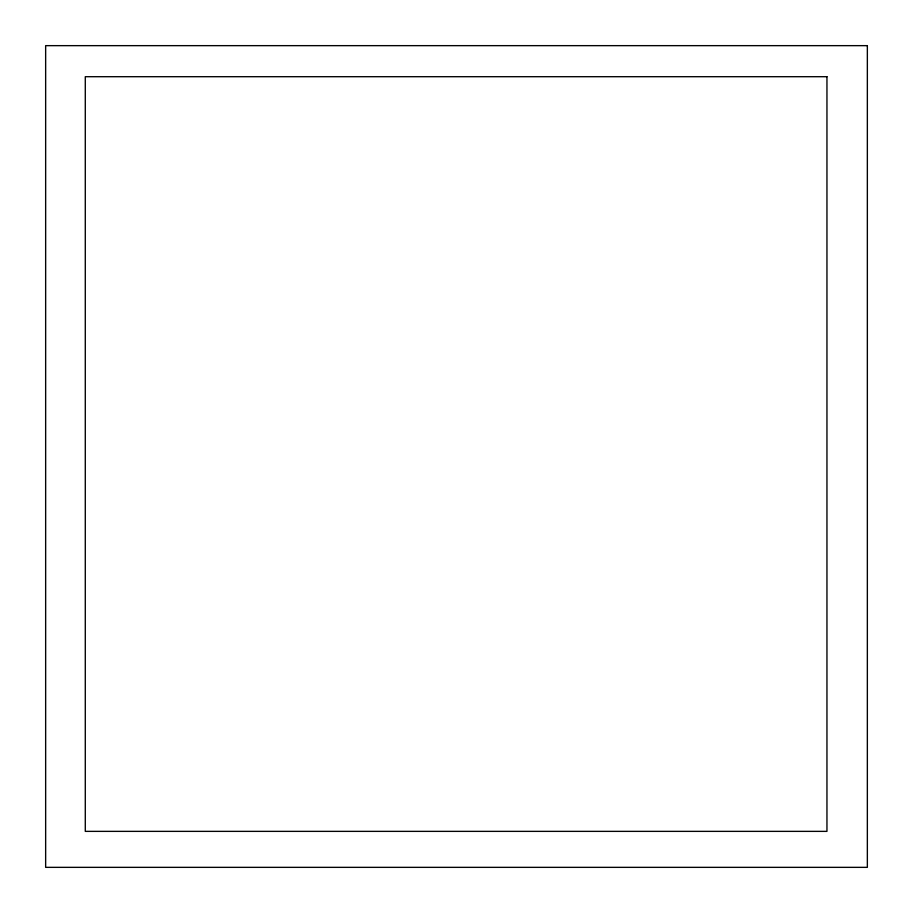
<?xml version="1.0" encoding="UTF-8"?>
<svg xmlns="http://www.w3.org/2000/svg" width="913" height="913" viewBox="0 0 913 913"><rect width="100%" height="100%" fill="white"/><g stroke="black" fill="none" stroke-linecap="round" stroke-linejoin="round"><path stroke-width="1.37" d="M867.35 45.65L45.65 45.65L45.65 867.35L867.35 867.35L867.35 45.65M826.95 76.703L85.286 76.703L85.286 831.366L826.95 831.366L826.95 76.703"/></g></svg>
